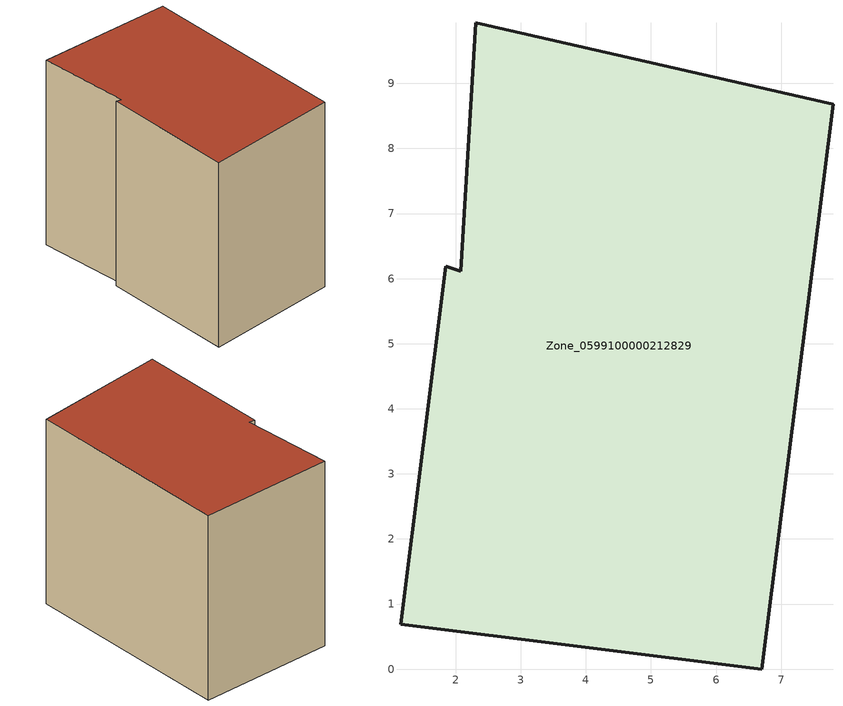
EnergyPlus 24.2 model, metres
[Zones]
Zone_0599100000212829
 floor ground (C_G): 6.7,0 1.15,0.69 1.85,6.19 2.08,6.11 2.31,9.93 7.8,8.68 z3.22
 wall outside (C_F): 1.15,0.69 6.7,0 7.8,8.68 2.31,9.93 2.08,6.11 1.85,6.19 1.15,0.69 z3.22:11.77
 roof outside (C_R): 2.08,6.11 1.85,6.19 1.15,0.69 6.7,0 7.8,8.68 2.31,9.93 z11.77
[BUILDING]
Pand.0599100000212829: North Axis=0; Terrain=City; Loads Convergence Tolerance Value=0.04; Temperature Convergence Tolerance Value=0.4; Solar Distribution=FullExterior; Maximum Number of Warmup Days=25; Minimum Number of Warmup Days=1
[Site:Location]
Rotterdam.The.Hague.AP_ZH_NLD Design_Conditions: Latitude=51.96; Longitude=4.45; Time Zone=1; Elevation=-4.5
[SITE:GROUNDTEMPERATURE:BUILDINGSURFACE]
18, 18, 18, 18, 18, 18, 18, 18, 18, 18, 18, 18
[MATERIAL] Thermal Absorptance=0.9; Solar Absorptance=0.7; Visible Absorptance=0.7
Name | Roughness | Thickness | Conductivity | Density | Specific Heat
G.TC.1975-1991 | MediumSmooth | 0.15 | 0.288461 | 540 | 1210
F.TC.1975-1991 | Rough | 0.3 | 0.230769 | 1920 | 840
R.TC.1975-1991 | MediumRough | 0.2 | 0.153846 | 1500 | 1000
[CONSTRUCTION]
C_G: G.TC.1975-1991
C_F: F.TC.1975-1991
C_R: R.TC.1975-1991
[ZONE]
Zone_0599100000212829: Type=1; Multiplier=1; Ceiling Height=Autocalculate; Volume=Autocalculate; Floor Area=autocalculate; Part of Total Floor Area=Yes
[ZONEINFILTRATION:DESIGNFLOWRATE]
Infil_Zone_0599100000212829: Zone or ZoneList or Space or SpaceList=Zone_0599100000212829; Schedule=AlwaysOn; Design Flow Rate Calculation Method=Flow/Area; Flow Rate per Floor Area=0.003; Constant Term Coefficient=1; Temperature Term Coefficient=0; Velocity Term Coefficient=0; Velocity Squared Term Coefficient=0
[HVACTEMPLATE:ZONE:IDEALLOADSAIRSYSTEM]
Zone_0599100000212829: Maximum Heating Supply Air Temperature=50; Minimum Cooling Supply Air Temperature=13; Maximum Heating Supply Air Humidity Ratio=0.0156; Minimum Cooling Supply Air Humidity Ratio=0.0077; Heating Limit=NoLimit; Cooling Limit=NoLimit; Dehumidification Control Type=ConstantSensibleHeatRatio; Cooling Sensible Heat Ratio=0.7; Dehumidification Setpoint=60; Humidification Control Type=None; Humidification Setpoint=30; Outdoor Air Method=None; Outdoor Air Flow Rate per Person=0.00944; Outdoor Air Flow Rate per Zone Floor Area=0; Outdoor Air Flow Rate per Zone=0; Demand Controlled Ventilation Type=None; Outdoor Air Economizer Type=NoEconomizer; Heat Recovery Type=None; Sensible Heat Recovery Effectiveness=0.7; Latent Heat Recovery Effectiveness=0.65
[ZONECONTROL:THERMOSTAT]
ThermostatControl_Zone_0599100000212829: Zone or ZoneList=Zone_0599100000212829; Control Type Schedule=DualSetpointControlType; Control 1=Thermostat_Zone_0599100000212829; Temperature Difference Between Cutout And Setpoint=0
[THERMOSTATSETPOINT:DUALSETPOINT]
Thermostat_Zone_0599100000212829: Heating Setpoint Temperature Schedule=HeatingSetpoint_Zone_0599100000212829; Cooling Setpoint Temperature Schedule=CoolingSetpoint_Zone_0599100000212829
[SCHEDULE:COMPACT]
HeatingSetpoint_Zone_0599100000212829: Through: 12/31, For: AllDays, Until: 24:00, 21
CoolingSetpoint_Zone_0599100000212829: Through: 12/31, For: AllDays, Until: 24:00, 24
DualSetpointControlType: Through: 12/31, For: AllDays, Until: 24:00, 4
AlwaysOn: Through: 12/31, For: AllDays, Until: 24:00, 1
